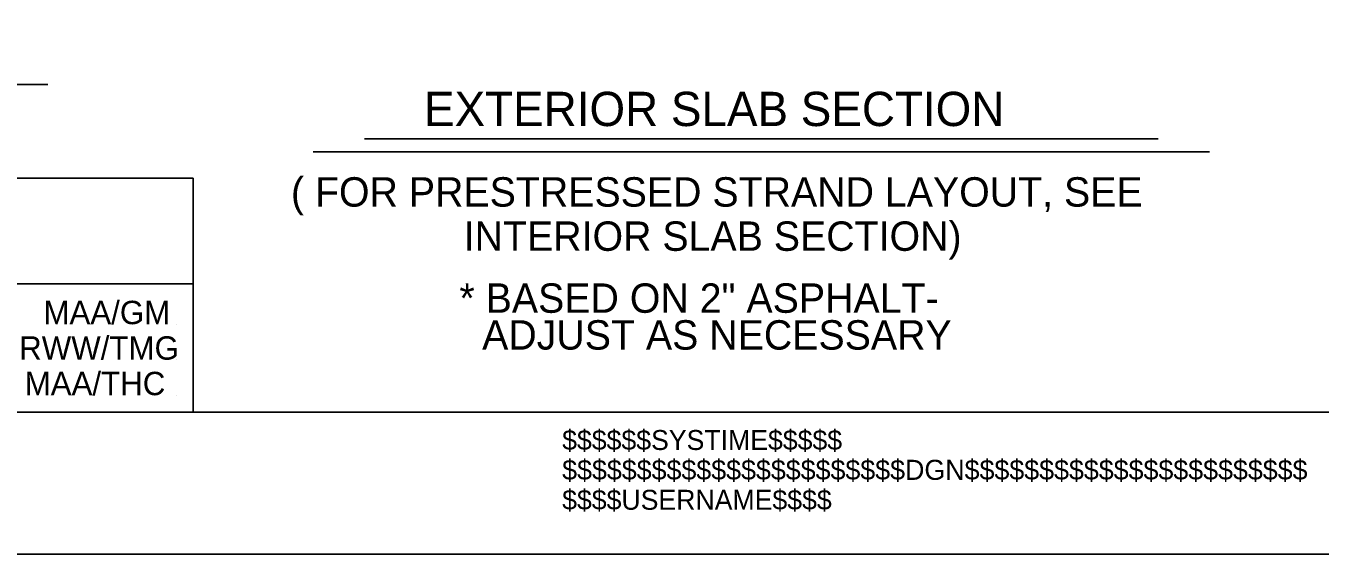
# Model space of a CAD drawing. Extents: x 0 to 38.2, y 0 to 28.1.
# Drawn here: x 5.51 to 11.8, y 0 to 2.57 of the extents above; entities that cross this region are included whole.
import ezdxf

# ---------------------------------------------------------------- set-up
doc = ezdxf.new("R2010")
doc.units = 0
for name, color, linetype in [('Plan Sheet', 7, 'Continuous'), ('Plot Label', 7, 'Continuous'), ('Plot Shape', 7, 'Continuous'), ('Text', 7, 'Continuous'), ('User Information Notes', 7, 'Continuous')]:
    doc.layers.add(name, color=color, linetype=linetype)

msp = doc.modelspace()

# ---------------------------------------------------------------- linework, layer by layer
at = {"layer": 'Plan Sheet'}
for p, q in [((1.2016, 1.8283), (6.3188, 1.8283)), ((6.3188, 0.691), (6.3188, 1.8283)), ((6.3188, 1.8283), (6.3188, 1.8283)), ((6.3188, 1.314), (1.2016, 1.314)), ((1.2016, 0.691), (6.3188, 0.691)), ((1.2016, 0.691), (37.6821, 0.691))]:
    msp.add_line(p, q, dxfattribs=at)
at = {"layer": 'Plot Shape'}
msp.add_lwpolyline([(0, 25.0801), (37.6921, 25.0801), (37.6921, 0), (0, 0)], close=True, dxfattribs=at)
at = {"layer": 'Text'}
for p, q in [((5.6131, 2.2848), (1.9528, 2.2848)), ((11.0147, 2.0196), (7.1528, 2.0196)), ((11.2647, 1.9571), (6.9028, 1.9571))]:
    msp.add_line(p, q, dxfattribs=at)
at = {"layer": 'User Information Notes'}
for p, q in [((6.2376, 1.1184), (6.2376, 1.1184)), ((6.2376, 0.9457), (6.2376, 0.9457)), ((6.2376, 0.773), (6.2376, 0.773))]:
    msp.add_line(p, q, dxfattribs=at)

# ---------------------------------------------------------------- texts
at = {"layer": 'Plan Sheet'}
for s, p in [('MAA/GM', (5.5912, 1.1184)), ('RWW/TMG', (5.4731, 0.9457)), ('MAA/THC', (5.4999, 0.773))]:
    msp.add_text(s, height=0.1137, dxfattribs=at).set_placement(p)
at = {"layer": 'Plot Label'}
for s, height, p in [('$$$$$$SYSTIME$$$$$', 0.096942, (8.115, 0.5065)), ('$$$$$$$$$$$$$$$$$$$$$$$DGN$$$$$$$$$$$$$$$$$$$$$$$', 0.097536, (8.115, 0.3611)), ('$$$$USERNAME$$$$', 0.096942, (8.115, 0.2157))]:
    msp.add_text(s, height=height, dxfattribs=at).set_placement(p)
at = {"layer": 'Text'}
for s, height, p in [('EXTERIOR SLAB SECTION', 0.166667, (7.4429, 2.0821)), ('( FOR PRESTRESSED STRAND LAYOUT, SEE', 0.143, (6.7954, 1.6902)), ('INTERIOR SLAB SECTION)', 0.143, (7.6359, 1.4752))]:
    msp.add_text(s, height=height, dxfattribs=at).set_placement(p)
at = {"layer": 'User Information Notes'}
for s, p in [('* BASED ON 2" ASPHALT-', (7.6151, 1.1738)), ('ADJUST AS NECESSARY', (7.7255, 0.9947))]:
    msp.add_text(s, height=0.143021, dxfattribs=at).set_placement(p)

doc.saveas('drawing.dxf')
